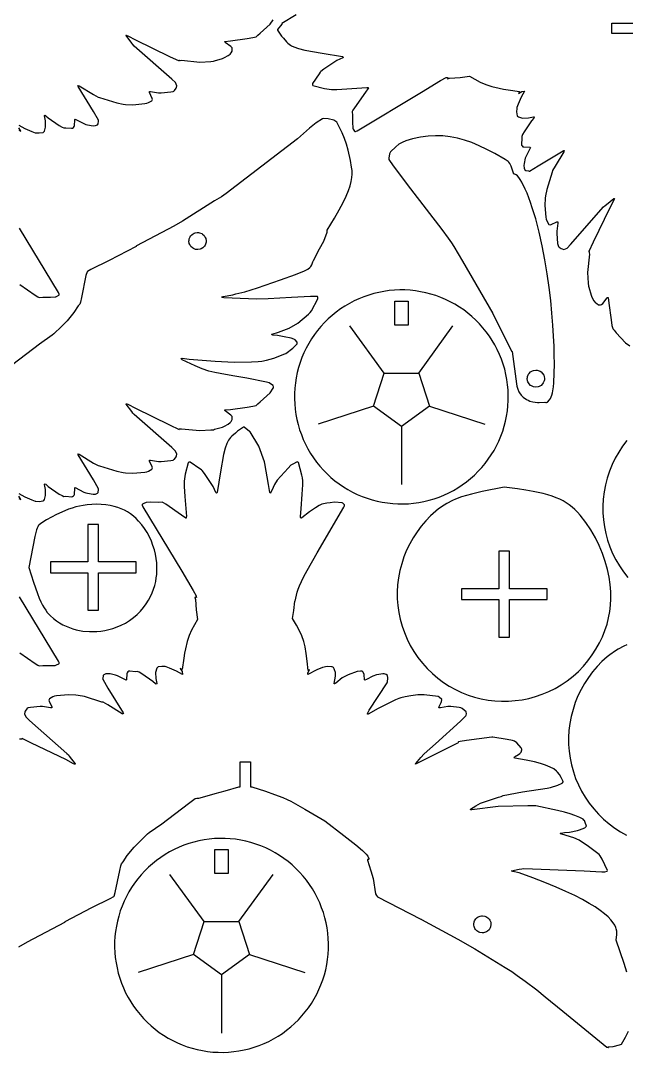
# Model space of a CAD drawing. Header units: millimetres. Extents: x 5 to 593, y 5 to 395.
# Drawn here: x 111.1 to 252.5, y 5.1 to 245.9 of the extents above; entities that cross this region are included whole.
import ezdxf

# ---------------------------------------------------------------- set-up
doc = ezdxf.new("R2010")
doc.units = ezdxf.units.MM
doc.layers.add('CUT', color=1, linetype='Continuous')
doc.layers.add('ENGRAVE', color=5, linetype='Continuous')

msp = doc.modelspace()

# ---------------------------------------------------------------- linework, layer by layer
at = {"layer": 'CUT'}
for points in [[(110.63, 221.48), (112.04, 220.71), (113.67, 220), (114.44, 219.7), (114.62, 219.67), (115.4, 219.64), (116.33, 219.75), (116.47, 219.87), (116.59, 220.06), (116.89, 221.03), (116.86, 222.44), (116.6, 223.61), (116.62, 223.7), (116.75, 223.77), (116.93, 223.66), (117.52, 223.14), (120.07, 221.37), (120.72, 220.99), (121.16, 220.83), (121.62, 220.86), (122.94, 220.73), (123.18, 220.76), (123.4, 220.92), (123.56, 221.11), (123.62, 221.3), (123.71, 222.73), (123.73, 222.81), (123.78, 222.86), (125.81, 221.82), (126.28, 221.64), (127.49, 221.38), (127.96, 221.33), (128.54, 221.37), (128.99, 221.55), (129.16, 221.76), (129.23, 222.43), (129.27, 222.57), (129.25, 222.62), (128.04, 224.67), (124.5, 230.5), (124.43, 230.65), (124.49, 230.75), (124.73, 230.65), (128.08, 228.61), (129.15, 228.01), (129.48, 227.94), (133.53, 226.67), (135.01, 226.39), (135.54, 226.32), (137.26, 226.23), (140.03, 226.48), (140.51, 226.57), (140.89, 226.71), (141.69, 227.15), (141.81, 227.46), (141.74, 227.71), (141.14, 229.05), (141.12, 229.19), (141.13, 229.25), (141.17, 229.29), (141.41, 229.28), (143.28, 229), (143.85, 228.99), (146.13, 229.21), (146.65, 229.31), (146.86, 229.41), (146.99, 229.53), (147.35, 230.06), (147.44, 230.26), (147.54, 230.65), (147.23, 231.41), (146.37, 232.23), (137.6, 239.93), (137.26, 240.28), (137.05, 240.61), (135.67, 242.35), (135.65, 242.41), (135.67, 242.46), (135.85, 242.42), (136.08, 242.32), (137.84, 241.38), (145.85, 237.51), (148.06, 236.47), (148.11, 236.51), (148.05, 236.57), (148.12, 236.6), (148.31, 236.58), (148.65, 236.62), (152.9, 236.17), (155.45, 236.32), (156.1, 236.39), (156.34, 236.48), (158.2, 237.01), (158.67, 237.22), (159.55, 237.69), (159.99, 238.05), (160.2, 238.32), (160.44, 238.74), (160.46, 239.24), (160.42, 239.49), (160.14, 239.79), (158.83, 240.78), (158.75, 240.88), (158.77, 240.99), (160.05, 241.13), (163.97, 241.68), (165.3, 241.9), (166.02, 242.07), (166.16, 242.14), (166.41, 242.43), (166.97, 242.9), (169.33, 245.02), (170.04, 246.08)], [(175.43, 247.18), (172.08, 245.17), (172.03, 245.06), (172.04, 245), (171.05, 243.79), (171, 243.61), (171.99, 242.26), (172.41, 241.73), (173.15, 240.9), (173.47, 240.59), (174.06, 240.13), (174.33, 239.96), (174.87, 239.71), (175.95, 239.33), (177.39, 238.99), (181.45, 238.25), (186.24, 237.48), (186.39, 237.35), (186.37, 237.27), (186.26, 237.17), (184.85, 236.55), (181.83, 234.51), (181.15, 234.01), (181, 233.83), (180.78, 233.42), (179.22, 231.17), (179.2, 231.02), (179.22, 230.85), (179.32, 230.69), (182.01, 230.03), (183.62, 229.77), (184.87, 229.81), (187.21, 229.94), (191.89, 230.28), (192.05, 230.28), (192.24, 230.22), (192.25, 230.15), (192.12, 229.9), (191.55, 229.16), (189.03, 225.52), (188.66, 224.95), (188.5, 224.62), (188.58, 223.73), (188.55, 222.01), (188.62, 220.9), (188.66, 220.72), (188.73, 220.55), (188.99, 220.02), (189.06, 219.98), (189.26, 219.95), (189.62, 220.14), (204.62, 229.19), (209.11, 231.86), (210.4, 232.57), (210.55, 232.57), (210.75, 232.62), (210.71, 232.54), (210.78, 232.55), (210.8, 232.51), (210.72, 232.31), (210.77, 232.29), (211.22, 232.39), (213.68, 232.55), (215.89, 232.89), (217.13, 232.18), (218.37, 231.52), (219.65, 230.97), (221.08, 230.49), (222.79, 230.07), (223.79, 229.88), (224.91, 229.69), (227.55, 229.34), (227.32, 228.88), (228.08, 229.35), (228.71, 229.37), (227.94, 227.96), (227.23, 226.33), (226.94, 225.56), (226.9, 225.38), (226.87, 224.6), (226.98, 223.67), (227.1, 223.53), (227.29, 223.41), (228.27, 223.11), (229.67, 223.14), (230.84, 223.4), (230.94, 223.38), (231, 223.25), (230.89, 223.07), (230.38, 222.48), (228.6, 219.93), (228.23, 219.28), (228.06, 218.84), (228.1, 218.38), (227.97, 217.06), (228, 216.82), (228.15, 216.6), (228.35, 216.44), (228.54, 216.38), (229.96, 216.29), (230.05, 216.27), (230.09, 216.22), (229.06, 214.19), (228.87, 213.72), (228.62, 212.51), (228.57, 212.04), (228.61, 211.46), (228.79, 211.01), (229, 210.84), (229.67, 210.77), (229.81, 210.73), (229.86, 210.75), (231.91, 211.96), (237.73, 215.5), (237.88, 215.57), (237.99, 215.51), (237.89, 215.27), (235.85, 211.92), (235.24, 210.85), (235.17, 210.52), (233.91, 206.47), (233.63, 204.99), (233.56, 204.46), (233.47, 202.74), (233.71, 199.97), (233.8, 199.49), (233.94, 199.11), (234.39, 198.31), (234.7, 198.19), (234.95, 198.26), (236.29, 198.86), (236.42, 198.88), (236.49, 198.87), (236.52, 198.83), (236.52, 198.59), (236.24, 196.72), (236.23, 196.15), (236.45, 193.87), (236.54, 193.35), (236.65, 193.14), (236.77, 193.01), (237.29, 192.65), (237.5, 192.56), (237.89, 192.46), (238.65, 192.77), (239.46, 193.63), (247.17, 202.4), (247.52, 202.74), (247.84, 202.95), (249.58, 204.33), (249.65, 204.35), (249.7, 204.33), (249.66, 204.15), (249.56, 203.92), (248.62, 202.16), (244.74, 194.15), (243.71, 191.94), (243.74, 191.89), (243.81, 191.95), (243.84, 191.88), (243.82, 191.69), (243.85, 191.35), (243.4, 187.1), (243.56, 184.55), (243.62, 183.9), (243.72, 183.66), (244.24, 181.8), (244.46, 181.33), (244.93, 180.45), (245.29, 180.01), (245.56, 179.8), (245.97, 179.56), (246.48, 179.54), (246.72, 179.58), (247.03, 179.86), (248.02, 181.17), (248.12, 181.25), (248.22, 181.23), (248.37, 179.95), (248.92, 176.03), (249.13, 174.7), (249.3, 173.98), (249.38, 173.84), (249.67, 173.59), (250.13, 173.03), (252.26, 170.67), (253.31, 169.96)], [(255, 242.87), (249.13, 242.87), (249.13, 245.26), (255, 245.27)], [(110.63, 135.48), (112.04, 134.71), (113.67, 134), (114.44, 133.7), (114.62, 133.67), (115.4, 133.64), (116.33, 133.75), (116.47, 133.87), (116.59, 134.06), (116.89, 135.03), (116.86, 136.44), (116.6, 137.61), (116.62, 137.7), (116.75, 137.77), (116.93, 137.66), (117.52, 137.14), (120.07, 135.37), (120.72, 134.99), (121.16, 134.83), (121.62, 134.86), (122.94, 134.73), (123.18, 134.76), (123.4, 134.92), (123.56, 135.11), (123.62, 135.3), (123.71, 136.73), (123.73, 136.81), (123.78, 136.86), (125.81, 135.82), (126.28, 135.64), (127.49, 135.38), (127.96, 135.33), (128.54, 135.37), (128.99, 135.55), (129.16, 135.76), (129.23, 136.43), (129.27, 136.57), (129.25, 136.62), (128.04, 138.67), (124.5, 144.5), (124.43, 144.65), (124.49, 144.75), (124.73, 144.65), (128.08, 142.61), (129.15, 142.01), (129.48, 141.94), (133.53, 140.67), (135.01, 140.39), (135.54, 140.32), (137.26, 140.23), (140.03, 140.48), (140.51, 140.57), (140.89, 140.71), (141.69, 141.15), (141.81, 141.46), (141.74, 141.71), (141.14, 143.05), (141.12, 143.19), (141.13, 143.25), (141.17, 143.29), (141.41, 143.28), (143.28, 143), (143.85, 142.99), (146.13, 143.21), (146.65, 143.31), (146.86, 143.41), (146.99, 143.53), (147.35, 144.06), (147.44, 144.26), (147.54, 144.65), (147.23, 145.41), (146.37, 146.23), (137.6, 153.93), (137.26, 154.28), (137.05, 154.61), (135.67, 156.35), (135.65, 156.41), (135.67, 156.46), (135.85, 156.42), (136.08, 156.32), (137.84, 155.38), (145.85, 151.51), (148.06, 150.47), (148.11, 150.51), (148.05, 150.57), (148.12, 150.6), (148.31, 150.58), (148.65, 150.62), (152.9, 150.17), (155.45, 150.32), (156.1, 150.39), (156.34, 150.48), (158.2, 151.01), (158.67, 151.22), (159.55, 151.69), (159.99, 152.05), (160.2, 152.32), (160.44, 152.74), (160.46, 153.24), (160.42, 153.49), (160.14, 153.79), (158.83, 154.78), (158.75, 154.88), (158.77, 154.99), (160.05, 155.13), (163.97, 155.68), (165.3, 155.9), (166.02, 156.07), (166.16, 156.14), (166.41, 156.43), (166.97, 156.9), (169.33, 159.02), (170.04, 160.08), (170.09, 160.17), (170.11, 160.42), (170.03, 160.69), (169.43, 161.11), (169.05, 161.3), (168.43, 161.48), (163.84, 162.45), (161.09, 162.87), (158.88, 163.28), (156.41, 163.75), (154.99, 164.08), (153.47, 164.57), (151.79, 165.26), (148.76, 166.7), (148.5, 166.92), (148.47, 166.99), (148.6, 167.04), (148.8, 167.05), (150.43, 166.86), (156.45, 166.37), (160.95, 166.17), (165, 166.25), (166.49, 166.32), (167.35, 166.39), (168.44, 166.58), (170.21, 167.06), (172.72, 168.06), (172.98, 168.2), (174.64, 169.42), (175.16, 169.96), (175.59, 170.45), (175.63, 170.56), (175.64, 170.83), (175.16, 171.34), (174.87, 171.53), (174.24, 171.72), (172.56, 172.06), (171.06, 172.35), (169.98, 172.48), (169.71, 172.57), (169.63, 172.61), (169.62, 172.64), (169.76, 172.71), (171.26, 173.16), (173.12, 173.81), (173.74, 174.11), (175.78, 175.21), (178.24, 177.35), (178.64, 177.72), (178.97, 178.11), (180.44, 180.96), (180.48, 181.29), (180.38, 181.44), (179.38, 181.51), (178.74, 181.51), (174.32, 181.22), (168.83, 180.94), (166.1, 180.86), (164.29, 180.89), (158.54, 181.15), (158.2, 181.2), (158.05, 181.3), (158.02, 181.36), (158.12, 181.42), (158.31, 181.48), (160.58, 181.88), (161.3, 182.1), (163.43, 182.57), (166.33, 183.53), (171.75, 185.37), (175.24, 186.63), (177.34, 187.49), (178.14, 187.89), (178.6, 188.22), (178.85, 188.5), (179.04, 188.84), (179.16, 189.1), (179.27, 189.53), (179.44, 189.89), (180.84, 192.57), (181.88, 194.42), (182.64, 196.51), (182.66, 196.61), (182.63, 196.7), (182.62, 196.95), (184.32, 199.77), (185.43, 201.72), (186.34, 203.42), (187.06, 204.9), (187.61, 206.19), (188, 207.32), (188.27, 208.32), (188.41, 209.22), (188.46, 210.05), (188.43, 210.84), (188.34, 211.63), (188.04, 213.24), (187.51, 215.62), (187.11, 217.01), (186.66, 218.35), (186.12, 219.68), (185.45, 221.1), (184.91, 222.14), (184.2, 222.61), (182.89, 222.96), (181.72, 223), (181.56, 222.95), (180.03, 221.98), (178.52, 220.73), (175.67, 218.25), (161.42, 207.29), (159.04, 205.5), (157.99, 204.76), (156.3, 203.81), (148.83, 199.09), (146.8, 197.92), (138.1, 193.3), (138.04, 193.25), (138.02, 193.13), (131.76, 189.88), (127.48, 187.78), (126.63, 187.29), (126.57, 187.22), (126.31, 186.4), (125.25, 181.27), (125, 180.18), (124.85, 179.7), (124.48, 179.26), (123.51, 177.76), (121.94, 175.8), (120.61, 174.49), (118.8, 172.74), (118.41, 172.41), (115.47, 170.38), (109.24, 165.62)], [(110.66, 220.31), (111.12, 220.09), (110.65, 220.85)], [(110.84, 184.31), (114.48, 181.79), (115.05, 181.42), (115.38, 181.27), (116.27, 181.34), (117.99, 181.32), (119.1, 181.38), (119.28, 181.42), (119.45, 181.49), (119.98, 181.76), (120.02, 181.83), (120.05, 182.02), (119.86, 182.38), (110.81, 197.39)], [(252.64, 23.82), (251.99, 25.84), (250.09, 31.27), (250.26, 32.54), (250.25, 33.38), (250.15, 33.91), (250.06, 34.18), (249.81, 34.72), (249.64, 35.01), (248.9, 35.97), (248.22, 36.68), (247.39, 37.42), (246.39, 38.19), (245.21, 39), (243.83, 39.84), (242.24, 40.72), (240.43, 41.65), (238.38, 42.62), (236.07, 43.63), (233.49, 44.7), (230.63, 45.82), (227.48, 46.99), (226.01, 47.27), (225.81, 47.33), (225.67, 47.41), (225.68, 47.44), (227.5, 47.82), (228.06, 47.92), (228.59, 47.96), (242.63, 47.47), (246.79, 47.22), (247.43, 47.22), (248.02, 47.34), (248.09, 47.48), (246.83, 50.16), (246.38, 50.91), (246.11, 51.22), (245.83, 51.45), (243.64, 53.08), (241.45, 54.6), (240.19, 55.15), (237.41, 55.99), (237.07, 56.13), (237.1, 56.18), (237.2, 56.22), (238.08, 56.36), (239.25, 56.49), (241.1, 56.86), (241.58, 57), (242.82, 57.49), (243.14, 57.77), (243.19, 57.88), (242.91, 58.73), (242.71, 59.15), (242.6, 59.29), (242.38, 59.48), (241.66, 59.88), (240.47, 60.38), (239.39, 60.75), (238.04, 61.12), (236.41, 61.51), (231.35, 62.57), (229.45, 62.59), (222.56, 62.42), (216.41, 61.67), (216.16, 61.66), (216.06, 61.74), (216.1, 61.84), (217.31, 62.6), (217.89, 62.95), (218.45, 63.2), (219.82, 63.71), (222.64, 64.65), (223.23, 64.8), (223.73, 64.99), (228.22, 65.86), (234.03, 66.72), (234.78, 66.9), (236.53, 67.44), (237.48, 67.89), (237.56, 67.95), (237.72, 68.2), (237.7, 68.3), (237.29, 69.2), (236.9, 69.89), (236.44, 70.47), (236.17, 70.73), (235.53, 71.21), (234.71, 71.66), (233.65, 72.1), (232.47, 72.49), (231.02, 72.87), (229.1, 73.25), (226.43, 73.71), (226.34, 73.75), (226.3, 73.88), (226.4, 74), (227.3, 74.55), (227.64, 74.83), (227.92, 75.15), (228.07, 75.67), (228.07, 75.8), (227.95, 76.17), (226.89, 77.28), (226.41, 77.67), (225.89, 77.85), (224.63, 78.08), (221.35, 78.6), (221.07, 78.6), (215.2, 77.84), (213.67, 77.6), (213.33, 77.51), (213.24, 77.46), (213.29, 77.37), (213.24, 77.31), (212.94, 77.13), (203.6, 72.45), (203.28, 72.34), (203.27, 72.4), (203.31, 72.5), (204.52, 73.89), (205.3, 74.7), (207.92, 77.1), (213.8, 82.4), (214.64, 83.2), (214.99, 83.58), (215.09, 83.74), (215.14, 84.06), (215.1, 84.55), (214.16, 85.35), (213.81, 85.48), (213.42, 85.55), (211.48, 85.77), (211.26, 85.77), (210.77, 85.75), (209.11, 85.48), (208.78, 85.48), (208.73, 85.53), (208.72, 85.64), (209.27, 86.68), (209.36, 86.97), (209.4, 87.34), (209.37, 87.45), (208.81, 87.94), (208.53, 88.13), (205.3, 88.48), (203.82, 88.47), (202.18, 88.25), (200.83, 88.01), (199.81, 87.81), (199.34, 87.66), (198.59, 87.34), (197.33, 86.73), (194.56, 85.3), (192.17, 84.01), (192.06, 83.98), (192.02, 84.06), (192.07, 84.19), (192.47, 84.91), (196.64, 91.3), (196.71, 91.48), (196.79, 92.49), (196.7, 92.99), (196.42, 93.25), (195.91, 93.42), (195.66, 93.43), (194.67, 93.29), (194.18, 93.19), (193.29, 92.87), (191.83, 92.08), (191.42, 91.91), (191.37, 91.99), (191.3, 93.28), (191.07, 93.83), (190.79, 94), (190.45, 94.04), (189.6, 93.96), (187.5, 93.21), (186.73, 92.82), (186.15, 92.45), (184.63, 91.22), (184.37, 91.06), (184.3, 91.11), (184.28, 91.18), (184.57, 92.87), (184.59, 93.19), (184.56, 93.72), (184.38, 94.34), (184.27, 94.59), (184.09, 94.87), (183.79, 95.03), (183.62, 95.07), (182.63, 95.12), (181.52, 94.91), (180.25, 94.35), (178.14, 93.26), (178.15, 93.64), (178.52, 94.33), (178.16, 94.17), (177.97, 96.39), (177.75, 98.19), (177.49, 99.73), (177.2, 100.92), (176.71, 102.31), (176.2, 103.43), (175.5, 104.74), (174.55, 106.29), (174.87, 108.16), (175.07, 110.35), (175.16, 110.36), (175.65, 112.45), (175.87, 113.18), (176.17, 113.98), (176.6, 114.93), (177.18, 116.1), (177.95, 117.56), (180.27, 121.64), (186.54, 132.29), (186.67, 132.63), (186.66, 132.84), (186.3, 133.22), (186.1, 133.33), (184.37, 133.45), (183.3, 133.34), (182.54, 133.23), (181.37, 132.98), (180.78, 132.73), (179.87, 132.18), (178.54, 131.22), (176.71, 129.8), (176.55, 129.7), (176.45, 129.7), (176.39, 129.88), (176.4, 130.09), (176.58, 131.94), (176.83, 135.33), (176.92, 137.48), (176.91, 138.44), (176.85, 139.16), (176.73, 139.79), (175.91, 142.73), (175.78, 142.82), (175.62, 142.85), (174.59, 142.35), (174.15, 142.08), (173.49, 141.42), (170.98, 138.61), (170.35, 137.56), (169.99, 136.88), (169.48, 135.72), (169.41, 135.6), (169.32, 135.54), (169.25, 135.76), (168.97, 137.63), (168.08, 142.48), (167.97, 142.88), (166.64, 146.57), (164.63, 149.92), (164.52, 149.97), (164.46, 149.96), (163.25, 150.95), (163.07, 151), (161.72, 150.01), (161.19, 149.59), (160.36, 148.85), (160.05, 148.53), (159.59, 147.94), (159.43, 147.67), (159.17, 147.13), (158.8, 146.05), (158.45, 144.61), (157.71, 140.55), (156.94, 135.76), (156.82, 135.61), (156.73, 135.63), (156.63, 135.74), (156.01, 137.15), (153.97, 140.17), (153.47, 140.85), (153.3, 141), (152.89, 141.22), (150.64, 142.78), (150.49, 142.8), (150.31, 142.78), (150.15, 142.68), (149.49, 139.99), (149.23, 138.38), (149.27, 137.13), (149.4, 134.79), (149.75, 130.11), (149.74, 129.95), (149.69, 129.76), (149.61, 129.75), (149.36, 129.88), (148.62, 130.45), (144.99, 132.97), (144.42, 133.34), (144.08, 133.5), (143.19, 133.42), (141.48, 133.45), (140.37, 133.38), (140.18, 133.34), (140.01, 133.27), (139.48, 133.01), (139.44, 132.94), (139.41, 132.74), (139.6, 132.38), (148.66, 117.38), (151.32, 112.89), (152.03, 111.6), (152.03, 111.45), (152.09, 111.25), (152.01, 111.29), (152.01, 111.22), (151.97, 111.2), (151.77, 111.28), (151.75, 111.23), (151.85, 110.78), (152.01, 108.32), (152.36, 106.11), (151.64, 104.87), (150.99, 103.63), (150.43, 102.35), (149.95, 100.92), (149.53, 99.21), (149.34, 98.21), (149.16, 97.09), (148.81, 94.45), (148.34, 94.68), (148.81, 93.92), (148.83, 93.29), (147.43, 94.06), (145.8, 94.77), (145.02, 95.06), (144.84, 95.1), (144.06, 95.13), (143.13, 95.02), (142.99, 94.9), (142.87, 94.71), (142.57, 93.73), (142.6, 92.33), (142.87, 91.16), (142.85, 91.06), (142.71, 91), (142.53, 91.11), (141.94, 91.62), (139.39, 93.4), (138.74, 93.77), (138.3, 93.94), (137.84, 93.9), (136.53, 94.03), (136.29, 94), (136.07, 93.85), (135.9, 93.65), (135.84, 93.46), (135.75, 92.04), (135.73, 91.95), (135.68, 91.91), (133.65, 92.94), (133.19, 93.13), (131.97, 93.38), (131.5, 93.43), (130.92, 93.39), (130.47, 93.21), (130.31, 93), (130.23, 92.33), (130.19, 92.19), (130.21, 92.14), (131.42, 90.09), (134.97, 84.27), (135.04, 84.12), (134.98, 84.01), (134.73, 84.11), (131.38, 86.15), (130.31, 86.76), (129.98, 86.83), (125.93, 88.09), (124.46, 88.37), (123.92, 88.44), (122.21, 88.53), (119.43, 88.29), (118.95, 88.2), (118.57, 88.06), (117.78, 87.61), (117.65, 87.3), (117.73, 87.05), (118.32, 85.71), (118.35, 85.58), (118.34, 85.51), (118.29, 85.48), (118.05, 85.48), (116.18, 85.76), (115.62, 85.77), (113.33, 85.55), (112.81, 85.46), (112.6, 85.35), (112.47, 85.23), (112.11, 84.71), (112.03, 84.5), (111.92, 84.11), (112.23, 83.35), (113.09, 82.54), (121.86, 74.83), (122.2, 74.48), (122.41, 74.16), (123.8, 72.42), (123.82, 72.35), (123.79, 72.3), (123.61, 72.34), (123.38, 72.44), (121.62, 73.38), (113.61, 77.26), (111.4, 78.29), (111.36, 78.26), (111.42, 78.19), (111.34, 78.16), (111.15, 78.18), (110.81, 78.15)], [(252.6, 147.88), (251.62, 146.56), (250.72, 145.18), (249.91, 143.73), (249.19, 142.24), (248.56, 140.69), (248.04, 139.11), (247.61, 137.49), (247.3, 135.85), (247.09, 134.18), (247, 132.57), (247.01, 130.95), (247.13, 129.33), (247.36, 127.73), (247.69, 126.14), (248.12, 124.57), (248.65, 123.02), (249.29, 121.51), (250.03, 120.04), (250.87, 118.61), (251.82, 117.22), (252.86, 115.89)], [(110.66, 134.31), (111.12, 134.09), (110.65, 134.85)], [(110.84, 98.31), (114.48, 95.79), (115.05, 95.42), (115.38, 95.27), (116.27, 95.34), (117.99, 95.32), (119.1, 95.38), (119.28, 95.42), (119.45, 95.49), (119.98, 95.76), (120.02, 95.83), (120.05, 96.02), (119.86, 96.38), (110.81, 111.39)], [(252.59, 100.16), (251.92, 99.87), (250.61, 99.19), (249.96, 98.8), (248.66, 97.88), (247.99, 97.35), (246.79, 96.28), (245.65, 95.12), (244.6, 93.88), (243.62, 92.56), (242.72, 91.18), (241.91, 89.73), (241.19, 88.24), (240.56, 86.69), (240.04, 85.11), (239.61, 83.49), (239.3, 81.85), (239.09, 80.18), (239, 78.57), (239.01, 76.95), (239.13, 75.33), (239.36, 73.73), (239.69, 72.14), (240.12, 70.57), (240.65, 69.02), (241.29, 67.51), (242.03, 66.04), (242.87, 64.61), (243.82, 63.22), (244.86, 61.89), (245.99, 60.63), (247.19, 59.47), (248.45, 58.4), (249.77, 57.42), (251.14, 56.53), (252.56, 55.75)], [(110.63, 29.68), (112.66, 30.84), (121.36, 35.46), (121.42, 35.52), (121.44, 35.64), (127.7, 38.88), (131.98, 40.98), (132.83, 41.48), (132.89, 41.54), (133.15, 42.37), (134.21, 47.5), (134.46, 48.58), (134.62, 49.06), (134.99, 49.51), (135.96, 51.01), (137.53, 52.97), (138.85, 54.27), (140.66, 56.03), (141.05, 56.35), (143.99, 58.38), (150.22, 63.14), (151.21, 63.87), (151.84, 64.28), (152.2, 64.39), (152.55, 64.42), (152.7, 64.37), (153, 64.44), (156.46, 65.46), (158.79, 66.11), (162.04, 67), (162.34, 67), (162.34, 72.87), (164.73, 72.87), (164.73, 67), (165.03, 67), (168.21, 65.99), (170.36, 65.25), (172.27, 64.53), (173.27, 64.11), (174.11, 63.69), (177.41, 61.84), (182.07, 59.1), (186.53, 55.69), (189.32, 53.49), (190.89, 52.17), (191.71, 51.36), (192.11, 50.85), (192.36, 50.28), (192.35, 50.17), (192.26, 50.08), (192.02, 50.07), (192.05, 49.92), (192.86, 47.44), (193.37, 45.68), (193.94, 42.06), (194.13, 41.65), (194.38, 41.39), (204.54, 36.18), (204.56, 36.12), (204.62, 36.06), (213.17, 31.52), (217.13, 29.2), (221.18, 26.76), (224.21, 24.88), (225.73, 23.9), (227.02, 23.02), (228.84, 21.69), (231.55, 19.63), (233.56, 18.05), (237.69, 14.7), (247.93, 6.27), (248.27, 6.2), (248.3, 6.23), (248.28, 6.34), (248.46, 6.38), (249.42, 6.4), (250.87, 6.81), (251.32, 7.01), (252.28, 8.63), (253.03, 10.04)]]:
    msp.add_lwpolyline(points, dxfattribs=at)
for points in [[(226.22, 210.03), (225.57, 211.87), (225.27, 212.5), (225.06, 212.8), (224.86, 213.01), (224.2, 213.45), (221.77, 214.83), (219.93, 215.8), (218.16, 216.65), (216.43, 217.38), (214.73, 217.98), (213.04, 218.44), (211.36, 218.77), (209.67, 218.95), (207.95, 219), (206.2, 218.9), (204.39, 218.65), (202.52, 218.24), (200.98, 217.79), (200.15, 217.43), (199.4, 217), (198.66, 216.43), (197.44, 215.27), (197.2, 214.76), (197.02, 213.72), (197, 213.49), (197.03, 213.41), (198.05, 211.98), (202.12, 206.6), (209.43, 197.07), (210.9, 195.11), (211.69, 194), (212.22, 193.16), (214.23, 189.75), (221.28, 177.53), (225.7, 168.72), (225.82, 168.64), (226.82, 161.06), (226.94, 160.52), (227.15, 159.86), (227.41, 159.26), (227.57, 158.98), (227.95, 158.46), (228.43, 157.98), (229.19, 157.44), (229.54, 157.24), (229.93, 157.07), (230.68, 156.87), (231.71, 156.75), (232.13, 156.73), (233.46, 156.83), (233.72, 156.76), (233.85, 156.77), (234.1, 156.85), (234.56, 157.36), (234.75, 157.67), (234.93, 158.04), (235.09, 158.47), (235.23, 159), (235.45, 160.4), (235.53, 161.3), (235.65, 163.61), (235.69, 165.7), (235.67, 167.84), (235.61, 169.86), (235.5, 172.18), (235.34, 174.75), (235.11, 177.55), (234.82, 180.51), (234.46, 183.61), (234.01, 186.8), (233.48, 190.04), (232.86, 193.28), (232.15, 196.49), (231.32, 199.61), (230.53, 202.2), (230.12, 203.4), (229.3, 205.57), (228.89, 206.52), (228.1, 208.12), (227.73, 208.76), (227.38, 209.27), (227.05, 209.65), (226.75, 209.89), (226.45, 210.01)], [(154.11, 193.45), (153.97, 193.23), (153.62, 192.86), (153.18, 192.59), (152.94, 192.5), (152.41, 192.41), (152.13, 192.43), (151.87, 192.47), (151.39, 192.66), (151.17, 192.8), (150.8, 193.15), (150.53, 193.59), (150.44, 193.84), (150.36, 194.37), (150.37, 194.64), (150.42, 194.9), (150.61, 195.38), (150.75, 195.6), (151.1, 195.97), (151.54, 196.24), (151.78, 196.33), (152.31, 196.41), (152.58, 196.4), (152.85, 196.35), (153.33, 196.16), (153.54, 196.03), (153.91, 195.67), (154.18, 195.24), (154.27, 194.99), (154.36, 194.46), (154.35, 194.19), (154.3, 193.93)], [(224.93, 158.44), (224.88, 159.67), (224.77, 160.89), (224.6, 162.1), (224.37, 163.3), (224.09, 164.5), (223.74, 165.67), (223.34, 166.83), (222.88, 167.96), (222.36, 169.08), (221.79, 170.16), (221.17, 171.22), (220.5, 172.24), (219.78, 173.23), (219.01, 174.19), (218.19, 175.1), (217.33, 175.98), (216.43, 176.81), (215.49, 177.59), (214.51, 178.33), (213.5, 179.02), (212.45, 179.66), (211.38, 180.24), (210.27, 180.78), (209.14, 181.26), (207.99, 181.68), (206.82, 182.04), (205.64, 182.35), (204.44, 182.6), (203.23, 182.79), (202.01, 182.92), (200.78, 182.99), (199.56, 183), (198.33, 182.95), (197.11, 182.84), (195.9, 182.67), (194.7, 182.44), (193.5, 182.15), (192.33, 181.81), (191.17, 181.4), (190.04, 180.94), (188.92, 180.43), (187.84, 179.86), (186.78, 179.24), (185.76, 178.57), (184.77, 177.84), (183.81, 177.07), (182.9, 176.26), (182.02, 175.4), (181.19, 174.5), (180.41, 173.56), (179.67, 172.58), (178.98, 171.56), (178.34, 170.52), (177.76, 169.44), (177.22, 168.34), (176.74, 167.21), (176.32, 166.06), (175.96, 164.89), (175.65, 163.7), (175.4, 162.5), (175.21, 161.29), (175.08, 160.07), (175.01, 158.85), (175, 157.62), (175.05, 156.4), (175.16, 155.18), (175.33, 153.97), (175.56, 152.76), (175.85, 151.57), (176.19, 150.39), (176.6, 149.24), (177.06, 148.1), (177.57, 146.99), (178.14, 145.9), (178.76, 144.85), (179.43, 143.82), (180.16, 142.83), (180.93, 141.88), (181.74, 140.96), (182.6, 140.09), (183.5, 139.26), (184.44, 138.47), (185.42, 137.74), (186.44, 137.05), (187.48, 136.41), (188.56, 135.82), (189.66, 135.29), (190.79, 134.81), (191.94, 134.39), (193.11, 134.02), (194.3, 133.71), (195.5, 133.47), (196.71, 133.28), (197.93, 133.15), (199.15, 133.08), (200.38, 133.07), (201.6, 133.12), (202.82, 133.23), (204.03, 133.4), (205.24, 133.63), (206.43, 133.91), (207.61, 134.26), (208.76, 134.66), (209.9, 135.12), (211.01, 135.64), (212.1, 136.21), (213.15, 136.83), (214.18, 137.5), (215.17, 138.22), (216.12, 138.99), (217.04, 139.81), (217.91, 140.67), (218.74, 141.57), (219.53, 142.51), (220.26, 143.49), (220.95, 144.5), (221.59, 145.55), (222.18, 146.62), (222.71, 147.73), (223.19, 148.86), (223.61, 150.01), (223.98, 151.18), (224.29, 152.36), (224.53, 153.56), (224.72, 154.77), (224.85, 155.99), (224.92, 157.22)], [(201.52, 174.81), (198.42, 174.81), (198.42, 180.4), (201.52, 180.4)], [(231.36, 160.31), (230.83, 160.38), (230.35, 160.59), (230.14, 160.73), (229.78, 161.09), (229.52, 161.53), (229.43, 161.78), (229.36, 162.31), (229.38, 162.58), (229.43, 162.84), (229.64, 163.32), (229.78, 163.53), (230.14, 163.9), (230.58, 164.16), (230.83, 164.24), (231.36, 164.31), (231.63, 164.29), (231.89, 164.24), (232.37, 164.04), (232.59, 163.9), (232.95, 163.53), (233.21, 163.09), (233.29, 162.84), (233.36, 162.31), (233.34, 162.04), (233.29, 161.78), (233.09, 161.3), (232.95, 161.09), (232.59, 160.73), (232.14, 160.47), (231.89, 160.38)], [(223.97, 137), (218.83, 135.95), (216.32, 135.35), (213.99, 134.68), (212.59, 134.16), (211.92, 133.87), (210.61, 133.19), (209.96, 132.8), (208.66, 131.88), (207.99, 131.35), (206.79, 130.28), (205.65, 129.12), (204.6, 127.88), (203.62, 126.56), (202.72, 125.18), (201.91, 123.73), (201.19, 122.24), (200.56, 120.69), (200.04, 119.11), (199.61, 117.49), (199.3, 115.85), (199.09, 114.18), (199, 112.57), (199.01, 110.95), (199.13, 109.33), (199.36, 107.73), (199.69, 106.14), (200.12, 104.57), (200.65, 103.02), (201.29, 101.51), (202.03, 100.04), (202.87, 98.61), (203.82, 97.22), (204.86, 95.89), (205.99, 94.63), (207.19, 93.47), (208.45, 92.4), (209.77, 91.42), (211.14, 90.53), (212.56, 89.75), (214.02, 89.06), (215.52, 88.46), (217.06, 87.97), (218.62, 87.58), (220.2, 87.29), (221.8, 87.1), (223.37, 87.02), (224.96, 87.03), (226.55, 87.15), (228.14, 87.36), (229.72, 87.68), (231.29, 88.1), (232.84, 88.63), (234.36, 89.26), (235.84, 90), (237.29, 90.84), (238.69, 91.79), (240.04, 92.86), (241.29, 93.99), (242.45, 95.21), (243.53, 96.48), (244.51, 97.81), (245.4, 99.19), (246.19, 100.61), (246.89, 102.06), (247.48, 103.53), (247.98, 105.01), (248.36, 106.49), (248.65, 107.96), (248.82, 109.43), (248.89, 110.93), (248.85, 112.53), (248.7, 114.22), (248.44, 115.97), (248.06, 117.77), (247.56, 119.61), (246.93, 121.47), (246.16, 123.33), (245.26, 125.17), (244.21, 126.99), (243.01, 128.76), (241.67, 130.46), (241.07, 131.13), (240.46, 131.75), (239.83, 132.32), (239.17, 132.84), (238.47, 133.31), (237.73, 133.75), (236.94, 134.15), (236.08, 134.52), (235.15, 134.86), (234.14, 135.17), (233.03, 135.47), (230.74, 135.97), (229, 136.28), (227.05, 136.58)], [(113, 118.25), (114.05, 114.78), (114.96, 112.15), (115.38, 111.1), (115.77, 110.21), (116.15, 109.45), (116.53, 108.8), (116.9, 108.24), (117.27, 107.76), (118.04, 106.94), (118.71, 106.33), (119.42, 105.79), (120.15, 105.31), (120.9, 104.88), (121.67, 104.51), (122.45, 104.19), (123.24, 103.92), (124.03, 103.7), (124.81, 103.53), (125.59, 103.4), (127.12, 103.26), (127.97, 103.25), (128.85, 103.28), (129.76, 103.37), (130.7, 103.52), (131.66, 103.73), (132.62, 104), (133.59, 104.35), (134.56, 104.77), (135.52, 105.27), (136.46, 105.85), (137.38, 106.52), (138.27, 107.28), (139.06, 108.07), (139.76, 108.88), (140.38, 109.71), (140.92, 110.57), (141.38, 111.43), (141.78, 112.3), (142.11, 113.18), (142.38, 114.05), (142.59, 114.92), (142.74, 115.78), (142.84, 116.62), (142.89, 117.44), (142.89, 118.38), (142.83, 119.35), (142.71, 120.34), (142.53, 121.35), (142.28, 122.36), (141.96, 123.38), (141.58, 124.39), (141.13, 125.39), (140.61, 126.36), (140.01, 127.3), (139.35, 128.2), (138.61, 129.06), (138, 129.67), (137.37, 130.23), (136.72, 130.73), (136.04, 131.18), (135.32, 131.58), (134.56, 131.92), (133.76, 132.22), (132.89, 132.47), (131.96, 132.67), (130.97, 132.82), (129.89, 132.93), (128.74, 133), (126.59, 132.83), (125.67, 132.71), (124.8, 132.55), (123.95, 132.35), (123.11, 132.1), (122.26, 131.81), (121.37, 131.46), (119.43, 130.56), (117.11, 129.38), (115.79, 128.47), (115.31, 128.1), (115.18, 127.96), (115.05, 127.75), (114.91, 127.43), (114.76, 126.98), (114.38, 125.49), (113.87, 123.02)], [(138, 117.01), (138, 119.51), (129.25, 119.51), (129.25, 128.26), (126.75, 128.26), (126.75, 119.51), (118, 119.51), (118, 117.01), (126.75, 117.01), (126.75, 108.26), (129.25, 108.26), (129.25, 117.01)], [(233.99, 110.75), (233.99, 113.25), (225.24, 113.25), (225.24, 122), (222.74, 122), (222.74, 113.25), (213.99, 113.25), (213.99, 110.75), (222.74, 110.75), (222.74, 102), (225.24, 102), (225.24, 110.75)], [(182.93, 30.44), (182.88, 31.67), (182.77, 32.89), (182.6, 34.1), (182.37, 35.3), (182.09, 36.5), (181.74, 37.67), (181.34, 38.83), (180.88, 39.96), (180.36, 41.08), (179.79, 42.16), (179.17, 43.22), (178.5, 44.24), (177.78, 45.23), (177.01, 46.19), (176.19, 47.1), (175.33, 47.98), (174.43, 48.81), (173.49, 49.59), (172.51, 50.33), (171.5, 51.02), (170.45, 51.66), (169.38, 52.24), (168.27, 52.78), (167.14, 53.26), (165.99, 53.68), (164.82, 54.04), (163.64, 54.35), (162.44, 54.6), (161.23, 54.79), (160.01, 54.92), (158.78, 54.99), (157.56, 55), (156.33, 54.95), (155.11, 54.84), (153.9, 54.67), (152.7, 54.44), (151.5, 54.15), (150.33, 53.81), (149.17, 53.4), (148.04, 52.94), (146.92, 52.43), (145.84, 51.86), (144.78, 51.24), (143.76, 50.57), (142.77, 49.84), (141.81, 49.07), (140.9, 48.26), (140.02, 47.4), (139.19, 46.5), (138.41, 45.56), (137.67, 44.58), (136.98, 43.56), (136.34, 42.52), (135.76, 41.44), (135.22, 40.34), (134.74, 39.21), (134.32, 38.06), (133.96, 36.89), (133.65, 35.7), (133.4, 34.5), (133.21, 33.29), (133.08, 32.07), (133.01, 30.85), (133, 29.62), (133.05, 28.4), (133.16, 27.18), (133.33, 25.97), (133.56, 24.76), (133.85, 23.57), (134.19, 22.39), (134.6, 21.24), (135.06, 20.1), (135.57, 18.99), (136.14, 17.9), (136.76, 16.85), (137.43, 15.82), (138.16, 14.83), (138.93, 13.88), (139.74, 12.96), (140.6, 12.09), (141.5, 11.26), (142.44, 10.47), (143.42, 9.74), (144.44, 9.05), (145.48, 8.41), (146.56, 7.82), (147.66, 7.29), (148.79, 6.81), (149.94, 6.39), (151.11, 6.02), (152.3, 5.71), (153.5, 5.47), (154.71, 5.28), (155.93, 5.15), (157.15, 5.08), (158.38, 5.07), (159.6, 5.12), (160.82, 5.23), (162.03, 5.4), (163.24, 5.63), (164.43, 5.91), (165.61, 6.26), (166.76, 6.66), (167.9, 7.12), (169.01, 7.64), (170.1, 8.21), (171.15, 8.83), (172.18, 9.5), (173.17, 10.22), (174.12, 10.99), (175.04, 11.81), (175.91, 12.67), (176.74, 13.57), (177.53, 14.51), (178.26, 15.49), (178.95, 16.5), (179.59, 17.55), (180.18, 18.62), (180.71, 19.73), (181.19, 20.86), (181.61, 22.01), (181.98, 23.18), (182.29, 24.36), (182.53, 25.56), (182.72, 26.77), (182.85, 27.99), (182.92, 29.22)], [(159.52, 46.81), (156.42, 46.81), (156.42, 52.4), (159.52, 52.4)], [(220.43, 33.69), (220.06, 33.34), (219.84, 33.2), (219.36, 33.01), (219.1, 32.96), (218.82, 32.95), (218.3, 33.03), (218.05, 33.13), (217.61, 33.4), (217.26, 33.77), (217.12, 33.98), (216.93, 34.46), (216.88, 34.73), (216.87, 35), (216.96, 35.53), (217.05, 35.77), (217.32, 36.21), (217.69, 36.56), (217.9, 36.7), (218.39, 36.89), (218.65, 36.94), (218.92, 36.95), (219.45, 36.87), (219.69, 36.77), (220.13, 36.5), (220.48, 36.13), (220.62, 35.92), (220.81, 35.44), (220.86, 35.17), (220.87, 34.9), (220.79, 34.37), (220.7, 34.13)]]:
    msp.add_lwpolyline(points, close=True, dxfattribs=at)
at = {"layer": 'ENGRAVE'}
for points in [[(195.93, 163.59), (187.93, 174.6)], [(204, 163.59), (212, 174.6)], [(199.97, 151.17), (193.44, 155.91), (195.93, 163.59), (204, 163.59), (206.5, 155.91), (199.97, 151.17)], [(193.44, 155.91), (180.49, 151.71)], [(206.5, 155.91), (219.44, 151.71)], [(199.97, 151.17), (199.97, 137.56)], [(153.93, 35.59), (145.93, 46.6)], [(162, 35.59), (170, 46.6)], [(157.97, 23.17), (151.44, 27.91), (153.93, 35.59), (162, 35.59), (164.5, 27.91), (157.97, 23.17)], [(151.44, 27.91), (138.49, 23.71)], [(164.5, 27.91), (177.44, 23.71)], [(157.97, 23.17), (157.97, 9.56)]]:
    msp.add_lwpolyline(points, dxfattribs=at)

doc.saveas('drawing.dxf')
